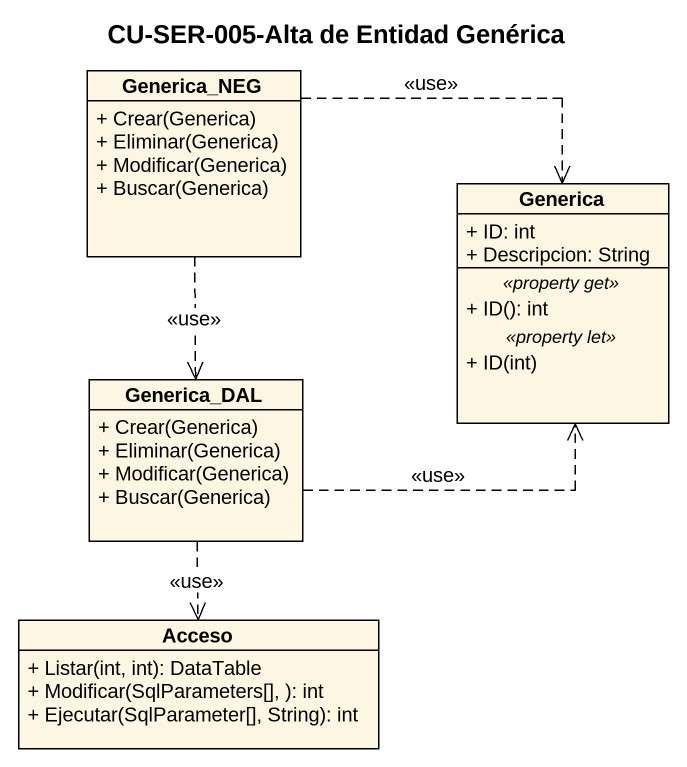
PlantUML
@startuml
title CU-SER-005-Alta de Entidad Genérica
hide circle
hide empty members
skinparam classAttributeIconSize 0
class Generica_NEG {
  + Crear(Generica)
  + Eliminar(Generica)
  + Modificar(Generica)
  + Buscar(Generica)
}
class Generica {
  + ID: int
  + Descripcion: String
  .. <<property get>> ..
  + ID(): int
  .. <<property let>> ..
  + ID(int)
}
class Generica_DAL {
  + Crear(Generica)
  + Eliminar(Generica)
  + Modificar(Generica)
  + Buscar(Generica)
}
class Acceso {
  + Listar(int, int): DataTable
  + Modificar(SqlParameters[], ): int
  + Ejecutar(SqlParameter[], String): int
}
Generica_NEG .right.> Generica : <<use>>
Generica_NEG ..> Generica_DAL : <<use>>
Generica_DAL .right.> Generica : <<use>>
Generica_DAL ..> Acceso : <<use>>
@enduml
